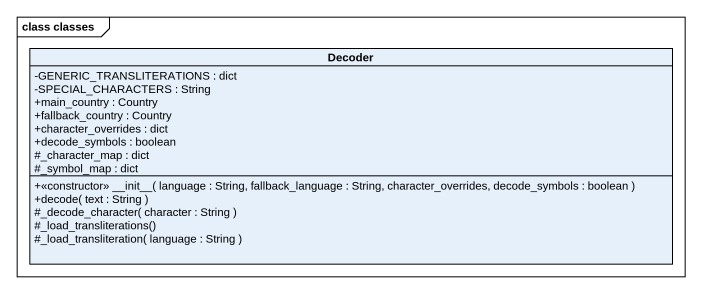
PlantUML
@startuml
mainframe class classes
hide circle
hide empty members
skinparam classAttributeIconSize 0
class Decoder {
  -GENERIC_TRANSLITERATIONS : dict
  -SPECIAL_CHARACTERS : String
  +main_country : Country
  +fallback_country : Country
  +character_overrides : dict
  +decode_symbols : boolean
  #_character_map : dict
  #_symbol_map : dict
  +<<constructor>> ~__init~__( language : String, fallback_language : String, character_overrides, decode_symbols : boolean )
  +decode( text : String )
  #_decode_character( character : String )
  #_load_transliterations()
  #_load_transliteration( language : String )
}
@enduml
